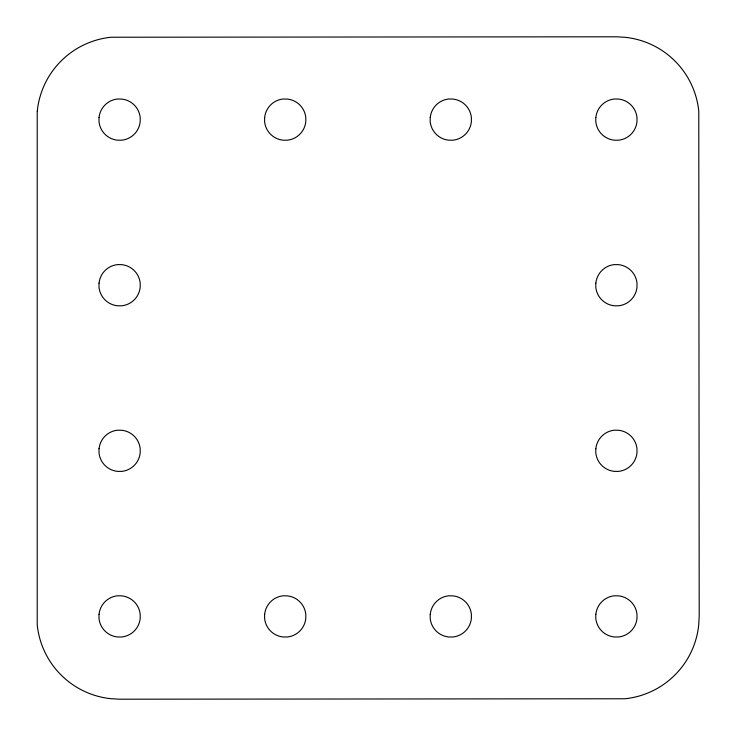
<?xml version="1.0" encoding="UTF-8"?>
<svg xmlns="http://www.w3.org/2000/svg" width="736" height="736" viewBox="0 0 736 736"><rect width="100%" height="100%" fill="white"/><g stroke="black" fill="none" stroke-linecap="round" stroke-linejoin="round"><path stroke-width="1.1" d="M37.223 111.136L37.223 624.864A82.662 82.662 0 0 0 111.136 698.722L119.6 699.2L624.864 698.768A82.662 82.662 0 0 0 698.722 624.864L699.2 616.4L698.777 111.136A82.662 82.662 0 0 0 624.855 37.278L616.4 36.8L111.136 37.232A82.662 82.662 0 0 0 37.278 111.136M99.01 117.484L99.01 121.716A20.672 20.672 0 0 0 117.521 140.19L121.716 140.199A20.672 20.672 0 0 0 140.18 121.716L140.199 117.484A20.672 20.672 0 0 0 121.716 99.066L117.484 99.01A20.672 20.672 0 0 0 99.056 117.521M99.01 283.084L99.01 287.316A20.663 20.663 0 0 0 117.539 305.78L121.716 305.79A20.663 20.663 0 0 0 140.18 287.316L140.199 283.084A20.663 20.663 0 0 0 121.716 264.656L117.484 264.61A20.663 20.663 0 0 0 99.066 283.121M99.01 448.684L99.01 452.916A20.663 20.663 0 0 0 117.539 471.38L121.716 471.39A20.663 20.663 0 0 0 140.18 452.916L140.199 448.684A20.663 20.663 0 0 0 121.716 430.266L117.484 430.21A20.663 20.663 0 0 0 99.075 448.721M99.01 614.275L99.01 618.507A20.672 20.672 0 0 0 117.521 636.98L121.716 636.99A20.672 20.672 0 0 0 140.18 618.507L140.199 614.275A20.672 20.672 0 0 0 121.716 595.856L117.484 595.801A20.672 20.672 0 0 0 99.056 614.321M264.61 117.484L264.61 121.716A20.663 20.663 0 0 0 283.121 140.19L287.316 140.199A20.663 20.663 0 0 0 305.78 121.716L305.79 117.484A20.663 20.663 0 0 0 287.316 99.066L283.084 99.01A20.663 20.663 0 0 0 264.656 117.53M264.61 614.284L264.61 618.516A20.663 20.663 0 0 0 283.13 636.98L287.316 636.99A20.663 20.663 0 0 0 305.78 618.516L305.79 614.284A20.663 20.663 0 0 0 287.325 595.866L283.084 595.801A20.663 20.663 0 0 0 264.666 614.33M430.201 117.484L430.201 121.716A20.672 20.672 0 0 0 448.721 140.19L452.916 140.199A20.672 20.672 0 0 0 471.38 121.716L471.39 117.484A20.672 20.672 0 0 0 452.916 99.066L448.684 99.01A20.672 20.672 0 0 0 430.256 117.521M430.201 614.284L430.201 618.516A20.663 20.663 0 0 0 448.73 636.98L452.916 636.99A20.663 20.663 0 0 0 471.38 618.516L471.39 614.284A20.663 20.663 0 0 0 452.925 595.866L448.684 595.801A20.663 20.663 0 0 0 430.266 614.321M595.801 117.484L595.801 121.716A20.672 20.672 0 0 0 614.321 140.19L618.516 140.199A20.672 20.672 0 0 0 636.98 121.716L636.99 117.484A20.672 20.672 0 0 0 618.507 99.056L614.284 99.01A20.672 20.672 0 0 0 595.856 117.521M595.801 283.084L595.801 287.316A20.663 20.663 0 0 0 614.33 305.78L618.516 305.79A20.663 20.663 0 0 0 636.98 287.316L636.99 283.084A20.663 20.663 0 0 0 618.516 264.656L614.284 264.61A20.663 20.663 0 0 0 595.866 283.121M595.801 448.684L595.801 452.916A20.663 20.663 0 0 0 614.339 471.371L618.516 471.39A20.663 20.663 0 0 0 636.98 452.916L636.99 448.684A20.663 20.663 0 0 0 618.516 430.256L614.284 430.21A20.663 20.663 0 0 0 595.866 448.721M595.801 614.275L595.801 618.507A20.672 20.672 0 0 0 614.321 636.98L618.516 636.99A20.672 20.672 0 0 0 636.98 618.507L636.99 614.275A20.672 20.672 0 0 0 618.507 595.847L614.284 595.801A20.672 20.672 0 0 0 595.856 614.312"/></g></svg>
